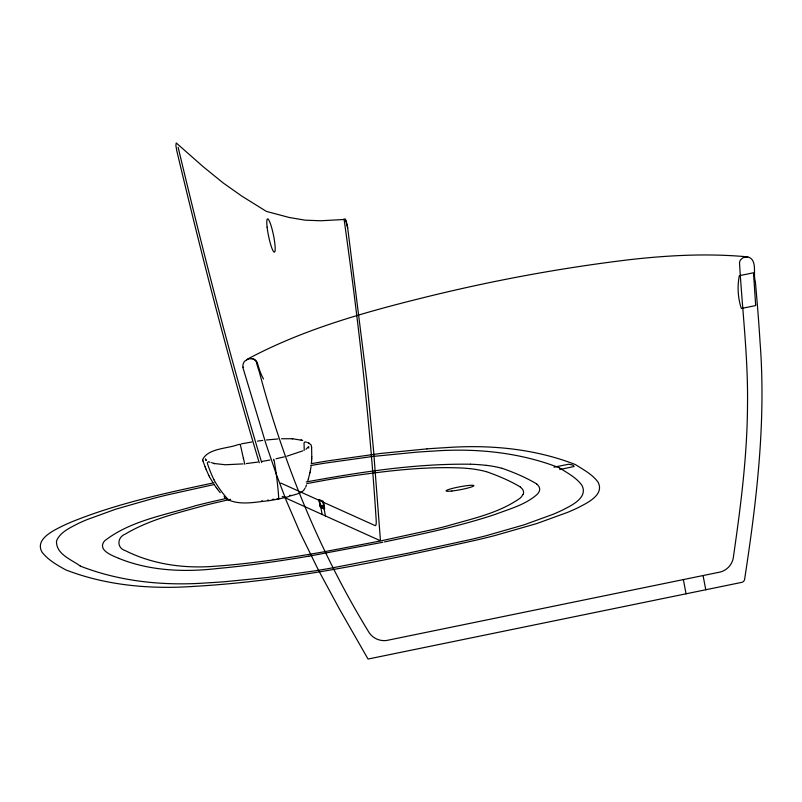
<?xml version="1.0" encoding="UTF-8"?>
<svg xmlns="http://www.w3.org/2000/svg" width="802" height="802" viewBox="0 0 802 802"><rect width="100%" height="100%" fill="white"/><g stroke="black" fill="none" stroke-linecap="round" stroke-linejoin="round"><path stroke-width="1.2" d="M311.767 456.849L311.617 447.486M202.595 459.736C207.908 448.087 227.948 448.779 238.555 444.448M311.727 458.363L311.767 456.709M311.487 462.934L311.667 459.747M311.667 459.887L311.727 458.223M305.923 449.28L308.67 446.524L308.73 448.097M311.066 466.604L310.334 470.774M308.359 478.964L309.943 472.649M309.913 472.789L310.364 470.634M224.139 496.087L224.841 497.972L228.49 499.937M307.767 480.969L308.399 478.824M305.682 487.125L306.454 484.989M522.964 494.463L521.621 496.558A294.033 30.737 -10.7 0 1 519.997 498.242C498.082 513.681 470.794 518.974 445.511 526.463A107.147 11.198 -10.7 0 1 434.463 529.18L381.13 540.829L324.449 551.716A151.979 15.89 -10.7 0 1 311.356 553.992L307.006 554.713A168.089 17.574 -10.7 0 1 231.347 564.909L224.73 565.51A148.56 15.529 -10.7 0 1 215.648 566.182C184.981 568.798 153.172 564.598 125.483 550.713C116.511 548.117 117.002 537.22 125.403 534.022C149.603 519.536 177.573 512.989 204.5 505.491A114.596 11.98 -10.7 0 1 215.718 502.734L230.595 499.315M246.435 359.697C301.271 330.133 361.642 313.031 421.792 298.073C490.804 280.87 560.879 267.838 631.515 259.457C662.241 256.049 693.209 254.114 724.126 255.327C732.005 255.637 739.865 256.149 747.715 256.871C757.99 259.587 752.727 274.294 755.354 281.532C757.138 301.602 758.812 321.692 760.025 341.812C766.241 421.311 756.657 500.829 744.617 579.305A3.639 3.579 -65.7 0 1 741.74 582.372L368.048 659.054L339.537 609.189L318.354 569.961L300.179 532.869L286.364 500.799L276.229 474.032L265.943 443.867L242.816 367.296L243.076 364.098L244.369 361.411L248.229 358.995M302.905 450.814L286.815 456.208M289.662 495.375L290.204 495.195M284.359 456.839L276.008 458.794M226.505 498.373L208.811 502.443A130.716 13.664 -10.7 0 0 195.999 505.581C165.092 515.165 130.485 520.538 104.481 540.969C97.072 550.142 112.15 555.505 118.636 558.312M279.026 498.914L285.191 497.491A22.977 2.406 -10.7 0 0 287.717 496.849C293.151 494.463 302.494 494.253 305.001 488.147M213.823 484.608L168.6 494.623A126.044 13.173 -10.7 0 0 153.994 498.222L115.759 509.18L86.837 519.686A282.545 29.534 -10.7 0 0 77.373 523.927C69.974 527.846 61.403 531.656 57.223 539.355A628.487 65.694 -10.7 0 0 56.491 541.5C56.26 554.423 71.699 559.626 80.481 566.192M214.014 482.764C166.225 492.939 118.084 503.225 72.611 521.511A295.477 30.887 -10.7 0 0 62.325 526.082C53.303 530.643 34.757 539.144 41.965 552.057C48.05 559.996 57.153 565.109 65.724 569.871C107.027 585.861 151.879 589.47 195.768 586.252A295.477 30.887 -10.7 0 0 213.573 585.069C302.945 578.162 390.805 559.215 478.102 539.686A142.586 14.907 -10.7 0 0 494.583 535.636L536.779 523.556L567.706 512.318A298.695 31.218 -10.7 0 0 577.721 507.836C586.613 503.225 604.768 495.065 598.091 482.233C592.427 474.313 583.445 469.751 575.435 464.579C533.861 448.368 488.679 444.438 444.428 447.737A298.695 31.218 -10.7 0 0 427.005 448.879M384.489 541.921C421.812 534.052 459.305 526.403 495.536 514.283C509.841 508.859 525.571 504.719 537.22 494.323A332.99 34.807 -10.7 0 0 538.553 492.618A369.612 38.636 -10.7 0 0 539.505 490.503A401.231 41.945 -10.7 0 0 539.666 489.511A519.365 54.285 -10.7 0 0 536.548 483.917M248.56 358.935C251.958 357.682 255.948 359.707 256.991 363.176M559.716 469.541L574.112 466.503L573.44 465.531A125.403 13.113 -10.7 0 0 572.608 465.16A125.413 13.113 -10.7 0 0 571.796 464.789L568.588 464.258L553.941 467.175M382.865 542.252L308.76 556.207M241.382 443.867L251.778 442.002M306.725 483.616L325.712 480.137A107.147 11.198 -10.7 0 1 338.133 478.042C379.416 471.867 421.19 466.052 463.025 468.067A365.752 38.235 -10.7 0 1 469.32 468.609M278.555 499.004L271.928 500.217A22.977 2.406 -10.7 0 1 269.021 500.689C255.868 501.932 241.522 505.41 228.841 500.097M306.254 481.952C360.399 472.057 415.276 463.486 470.463 464.218M269.923 460.027L261.993 461.431M273.863 499.205L272.269 499.476M257.763 462.092L246.425 463.556M257.482 441.12L262.775 440.408M267.617 500.197L268.389 500.087M282.234 496.468L380.158 540.628A3.569 0.521 78.4 0 0 380.359 539.395L373.552 450.303L366.785 380.348L347.687 227.989L345.431 219.437L320.7 220.761L305.161 220.179L289.201 217.482L266.404 211.407L241.863 196.139L223.146 182.926L203.096 166.636L176.25 142.946L175.879 145.493L176.821 150.946C201.723 255.557 228.289 359.797 259.257 462.804M266.444 439.967L277.993 438.945M249.973 358.644L251.327 358.514A6.546 6.436 -65.7 0 1 257.392 363.166L259.898 371.065A53.814 52.932 -65.7 0 0 261.903 375.837L263.497 379.035M261.572 500.929L262.314 500.849M243.116 463.887L225.432 464.759L214.054 463.496M217.091 568.558C184.079 572.297 149.804 570.994 118.706 558.342M427.005 448.879L381.161 453.391L328.539 460.769A142.586 14.907 -10.7 0 0 311.046 463.716M281.502 438.754L292.169 438.724M747.715 256.871L743.193 257.572L740.557 259.868A5.454 5.363 -65.7 0 0 739.524 262.966C742.251 310.304 748.216 357.682 747.504 405.251C747.233 456.679 740.527 507.796 733.168 558.613A17.764 17.474 -65.7 0 1 720.386 571.996L386.524 640.497A18.917 18.606 -65.7 0 1 369.371 633.039C319.727 552.057 283.697 463.706 259.337 372.028A131.708 129.553 -65.7 0 1 257.422 366.003L256.64 363.256M292.399 438.734L302.665 440.408M291.858 438.714L292.72 438.754M344.028 218.926C357.943 317.682 369.832 419.536 376.188 520.227A17.784 2.617 78.4 0 1 375.276 525.661L280.79 483.065M301.051 439.937L301.642 440.097M486.263 471.626C498.072 475.726 509.831 480.689 520.548 487.085M502.022 468.278C513.952 472.428 525.831 477.441 536.658 483.897M214.094 463.506L211.538 462.634M559.565 467.897C519.034 452.107 475.045 447.927 431.887 451.185A282.545 29.534 -10.7 0 0 415.416 452.268L372.549 456.488L324.83 463.165A126.044 13.173 -10.7 0 0 310.615 465.551M80.3 566.112C120.831 581.891 164.821 586.072 207.989 582.813A282.545 29.534 -10.7 0 0 224.46 581.741L267.317 577.52L315.046 570.834A126.044 13.173 -10.7 0 0 331.477 568.057L407.346 553.34L471.265 539.375A126.044 13.173 -10.7 0 0 485.882 535.786L524.117 524.829L553.029 514.323A282.545 29.534 -10.7 0 0 562.493 510.082C571.114 505.681 588.447 497.691 581.931 485.36C576.287 477.481 567.345 472.959 559.385 467.817M319.116 499.526L323.216 501.39L324.64 508.338L319.978 506.232L319.106 499.506M307.717 442.534L309.031 443.215M308.6 442.975L311.156 444.98L311.627 447.626M206.495 460.228L205.422 459.105M306.715 442.213L304.87 441.922L303.998 443.025A153.012 150.505 -65.7 0 1 304.199 450.393M220.239 492.719L217.542 489.29M213.833 484.067L216.37 487.706M216.289 487.596L217.623 489.39M209.442 476.799L212.71 482.323M206.244 469.701L208.841 475.536M208.781 475.416L209.502 476.919M203.016 461.04L205.162 467.005M205.673 468.288L206.294 469.822M210.034 462.303L208.46 461.671L207.227 462.874A126.345 124.27 -65.7 0 0 213.964 479.746M205.111 466.874L205.723 468.418M202.555 459.606L203.066 461.17M205.462 459.205L205.893 460.478M346.414 222.014L345.532 219.648A6.416 0.942 78.4 0 0 345.111 219.096M261.683 462.543C230.284 358.424 203.287 253.061 178.144 147.277M319.136 499.586L320.209 504.859L323.777 506.483L322.885 501.31M239.858 444.709L239.948 444.148L240.48 445.21A126.596 18.606 78.4 0 0 243.397 458.253L244.41 462.604A94.716 13.925 78.4 0 0 244.831 464.328M243.407 458.253L243.537 458.894M703.073 575.545L705.76 589.761M683.364 579.585L686.051 593.801M323.236 502.202L324.549 509.17L320.419 507.315L319.106 500.338M324.128 508.979L325.442 515.957M323.326 506.283L323.627 507.887M322.434 505.882L322.755 507.486M321.552 505.481L321.883 507.095M320.68 505.09L320.98 506.694M320.85 507.506L322.163 514.473M273.512 459.877L273.672 459.325L274.134 460.378A105.543 15.519 78.4 0 1 276.74 477.631L277.392 483.125A101.664 14.947 78.4 0 1 278.785 498.944L277.733 498.483A32.291 3.378 -10.7 0 1 277.141 498.593M284.84 496.799A18.436 1.925 -10.7 0 1 284.179 496.969M228.52 499.907A105.503 103.769 -65.7 0 1 213.923 479.776M469.451 468.579A494.964 51.739 -10.7 0 1 486.112 471.656M520.328 487.135A479.586 50.135 -10.7 0 1 523.245 494.413M486.132 465.31A519.365 54.285 -10.7 0 1 501.912 468.308M470.503 464.208A365.592 38.215 -10.7 0 1 485.992 465.34M308.78 556.187A183.548 19.188 -10.7 0 1 217.192 568.528M243.557 367.196A1.594 1.564 -65.7 0 1 243.186 367.256M346.544 222.465A6.416 0.942 78.4 0 1 347.677 227.979M755.634 304.75L755.574 305.582L741.349 308.499A65.002 63.939 -65.7 0 1 739.314 275.698L753.499 272.78L755.634 304.75M214.375 463.576L213.783 463.416L214.375 463.576M451.897 491.004A14.175 1.484 -10.7 0 0 473.832 485.822A14.175 1.484 -10.7 0 0 454.153 487.987A14.175 1.484 -10.7 0 0 451.897 491.004M267.116 227.166A16.982 2.496 78.4 0 0 274.324 252.149A16.982 2.496 78.4 0 0 271.537 227.207A16.982 2.496 78.4 0 0 267.116 227.166"/></g></svg>
